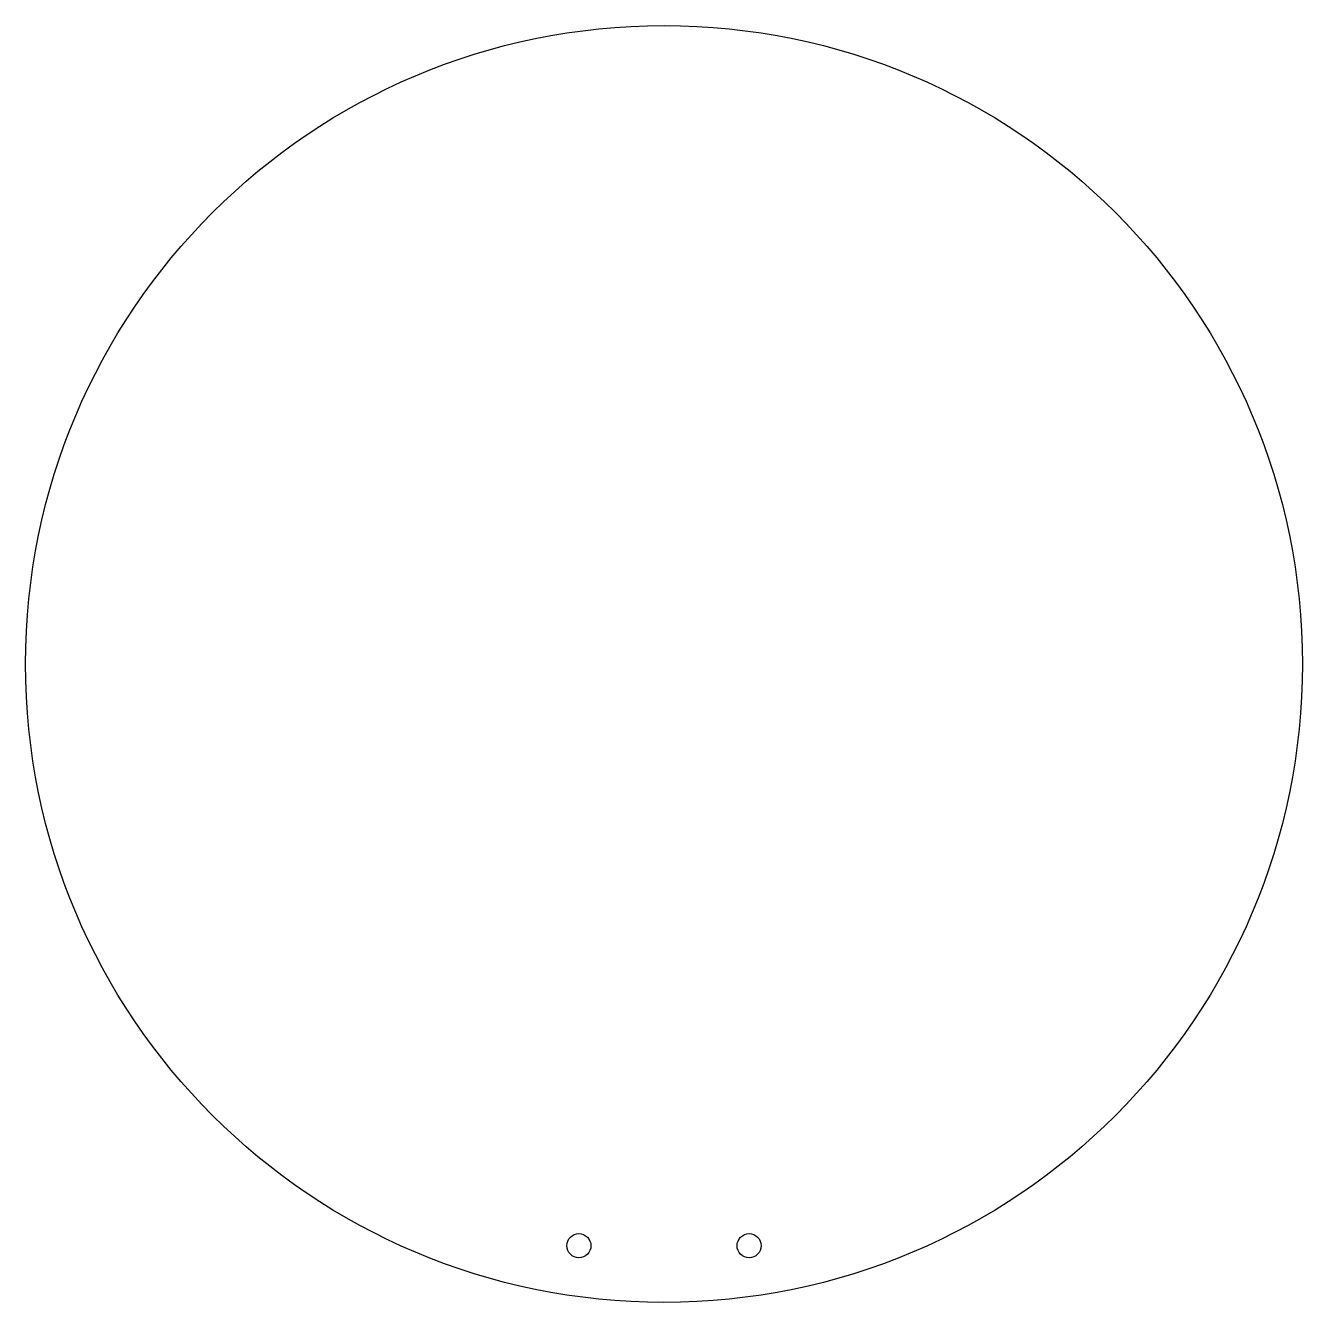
# Model space of a CAD drawing. Header units: millimetres. Extents: x -90 to 90, y -90 to 90.
import ezdxf

# ---------------------------------------------------------------- set-up
doc = ezdxf.new("R2010")
doc.units = ezdxf.units.MM
doc.layers.add('kontur', color=7, linetype='Continuous')

msp = doc.modelspace()

# ---------------------------------------------------------------- linework, layer by layer
at = {"layer": 'kontur'}
for centre, radius in [((0, 0), 90), ((-12, -82), 1.7), ((12, -82), 1.7)]:
    msp.add_circle(centre, radius, dxfattribs=at)

doc.saveas('drawing.dxf')
